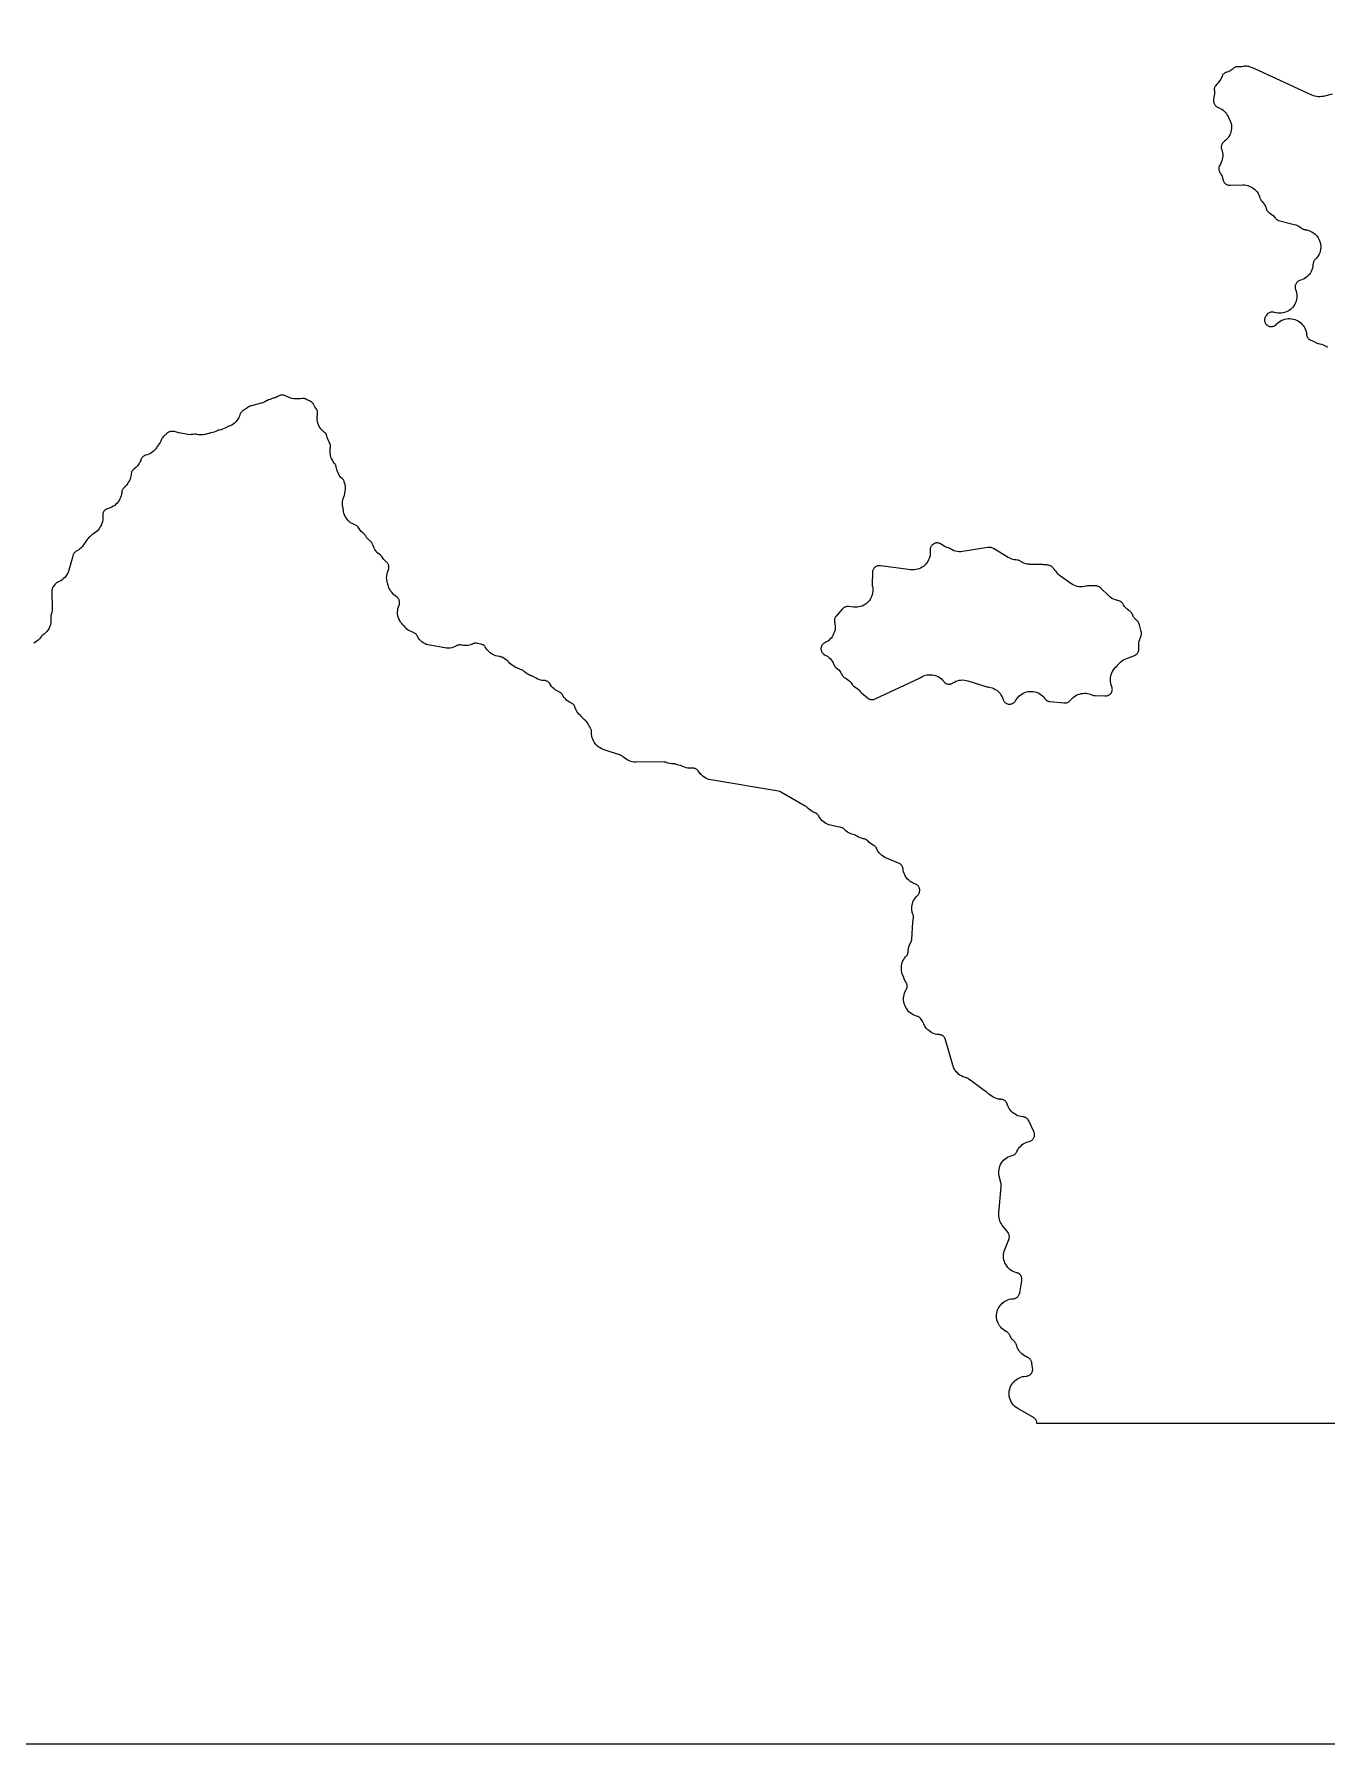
# Model space of a CAD drawing. Header units: metres. Extents: x 0 to 400, y 0 to 202.
# Drawn here: x 144.6 to 193.1, y 0 to 64.1 of the extents above; entities that cross this region are included whole.
import ezdxf

# ---------------------------------------------------------------- set-up
doc = ezdxf.new("R2010")
doc.units = ezdxf.units.M

msp = doc.modelspace()

# ---------------------------------------------------------------- linework, layer by layer
for points in [[(400, 202.2006), (0, 202.2006), (0, -0.0004), (400, -0.0004), (400, 202.2006)], [(174.411, 40.7146), (174.458, 40.6696), (174.501, 40.6206), (174.538, 40.5686), (174.57, 40.5116), (174.596, 40.4526), (174.608, 40.4216), (174.618, 40.4006), (174.631, 40.3816), (174.646, 40.3626), (174.663, 40.3446), (174.685, 40.3256), (174.686, 40.3256), (174.736, 40.2856), (174.783, 40.2406), (174.825, 40.1916), (174.861, 40.1386), (174.893, 40.0826), (174.909, 40.0496), (174.92, 40.0306), (174.936, 40.0106), (174.953, 39.9916), (174.971, 39.9756), (174.989, 39.9616), (175.011, 39.9496), (175.011, 39.9486), (175.063, 39.9206), (175.112, 39.8886), (175.158, 39.8526), (175.2, 39.8116), (175.238, 39.7676), (175.273, 39.7206), (175.297, 39.6826), (175.309, 39.6686), (175.326, 39.6516), (175.346, 39.6346), (175.362, 39.6236), (175.37, 39.6196), (175.423, 39.5886), (175.473, 39.5526), (175.519, 39.5116), (175.561, 39.4666), (175.59, 39.4296), (175.607, 39.4106), (175.636, 39.3836), (175.856, 39.1976), (175.887, 39.1736), (175.907, 39.1616), (175.929, 39.1506), (175.951, 39.1416), (175.972, 39.1366), (175.996, 39.1316), (176.021, 39.1296), (176.045, 39.1306), (176.069, 39.1326), (176.093, 39.1376), (176.117, 39.1446), (176.153, 39.1596), (177.812, 39.9386), (177.851, 39.9596), (177.856, 39.9626), (177.911, 39.9946), (177.97, 40.0206), (178.03, 40.0406), (178.093, 40.0546), (178.156, 40.0626), (178.22, 40.0646), (178.284, 40.0596), (178.347, 40.0486), (178.409, 40.0316), (178.469, 40.0086), (178.526, 39.9796), (178.58, 39.9446), (178.63, 39.9056), (178.677, 39.8616), (178.718, 39.8126), (178.726, 39.8026), (178.744, 39.7836), (178.765, 39.7646), (178.784, 39.7506), (178.804, 39.7396), (178.831, 39.7276), (178.852, 39.7206), (178.875, 39.7156), (178.9, 39.7136), (178.929, 39.7126), (178.955, 39.7146), (178.975, 39.7186), (179, 39.7266), (179.027, 39.7376), (179.049, 39.7486), (179.063, 39.7576), (179.118, 39.7906), (179.176, 39.8186), (179.237, 39.8396), (179.3, 39.8546), (179.364, 39.8636), (179.428, 39.8666), (179.493, 39.8626), (179.556, 39.8526), (179.619, 39.8356), (180.296, 39.6206), (180.336, 39.6096), (180.366, 39.6046), (180.409, 39.6016), (180.473, 39.5886), (180.535, 39.5706), (180.595, 39.5456), (180.652, 39.5146), (180.706, 39.4786), (180.756, 39.4376), (180.801, 39.3916), (180.842, 39.3416), (180.877, 39.2866), (180.907, 39.2296), (180.931, 39.1696), (180.948, 39.1206), (180.958, 39.0976), (180.968, 39.0796), (180.982, 39.0606), (180.996, 39.0436), (181.014, 39.0266), (181.035, 39.0106), (181.054, 38.9986), (181.078, 38.9866), (181.112, 38.9726), (181.136, 38.9656), (181.154, 38.9616), (181.18, 38.9596), (181.207, 38.9596), (181.226, 38.9616), (181.251, 38.9666), (181.277, 38.9746), (181.299, 38.9836), (181.319, 38.9946), (181.34, 39.0086), (181.358, 39.0226), (181.376, 39.0406), (181.393, 39.0606), (181.406, 39.0806), (181.421, 39.1076), (181.455, 39.1616), (181.495, 39.2136), (181.539, 39.2596), (181.588, 39.3026), (181.641, 39.3396), (181.697, 39.3716), (181.756, 39.3976), (181.818, 39.4176), (181.881, 39.4306), (181.945, 39.4386), (182.01, 39.4396), (182.074, 39.4336), (182.138, 39.4216), (182.2, 39.4036), (182.26, 39.3796), (182.317, 39.3496), (182.371, 39.3136), (182.421, 39.2726), (182.467, 39.2276), (182.508, 39.1776), (182.527, 39.1516), (182.544, 39.1336), (182.565, 39.1146), (182.583, 39.1006), (182.604, 39.0886), (182.626, 39.0776), (182.646, 39.0706), (182.673, 39.0646), (182.714, 39.0576), (183.225, 39.0096), (183.263, 39.0076), (183.289, 39.0086), (183.317, 39.0136), (183.34, 39.0186), (183.36, 39.0256), (183.384, 39.0376), (183.406, 39.0506), (183.424, 39.0646), (183.455, 39.0916), (183.543, 39.1796), (183.589, 39.2216), (183.639, 39.2586), (183.692, 39.2916), (183.748, 39.3186), (183.806, 39.3396), (183.867, 39.3556), (183.928, 39.3656), (183.99, 39.3696), (184.052, 39.3676), (184.114, 39.3596), (184.175, 39.3456), (184.234, 39.3266), (184.267, 39.3116), (184.305, 39.2976), (184.329, 39.2896), (184.351, 39.2856), (184.391, 39.2826), (184.764, 39.2716), (184.806, 39.2726), (184.83, 39.2756), (184.854, 39.2806), (184.877, 39.2886), (184.901, 39.2986), (184.923, 39.3106), (184.94, 39.3226), (184.959, 39.3386), (184.978, 39.3586), (184.994, 39.3776), (185.005, 39.3956), (185.018, 39.4196), (185.026, 39.4406), (185.033, 39.4656), (185.038, 39.4896), (185.04, 39.5096), (185.039, 39.5386), (185.037, 39.5626), (185.032, 39.5856), (185.025, 39.6096), (185.018, 39.6256), (184.995, 39.6866), (184.979, 39.7486), (184.969, 39.8126), (184.966, 39.8766), (184.969, 39.9416), (184.978, 40.0046), (184.994, 40.0676), (185.016, 40.1286), (185.043, 40.1866), (185.077, 40.2416), (185.115, 40.2936), (185.159, 40.3406), (185.202, 40.3796), (185.207, 40.3836), (185.221, 40.3986), (185.232, 40.4106), (185.239, 40.4196), (185.272, 40.4646), (185.317, 40.5146), (185.367, 40.5596), (185.421, 40.5996), (185.48, 40.6336), (185.541, 40.6606), (185.864, 40.7856), (185.902, 40.8026), (185.92, 40.8126), (185.942, 40.8286), (185.962, 40.8456), (185.977, 40.8626), (185.992, 40.8826), (186.008, 40.9086), (186.018, 40.9286), (186.026, 40.9516), (186.033, 40.9786), (186.036, 40.9996), (186.037, 41.0256), (186.036, 41.0486), (186.028, 41.1186), (186.028, 41.1886), (186.035, 41.2576), (186.05, 41.3266), (186.07, 41.3856), (186.072, 41.3926), (186.08, 41.4236), (186.103, 41.4946), (186.115, 41.5246), (186.123, 41.5516), (186.128, 41.5756), (186.13, 41.5956), (186.13, 41.6216), (186.128, 41.6466), (186.12, 41.6846), (186.06, 41.9326), (186.048, 41.9726), (186.038, 41.9976), (186.026, 42.0206), (186.015, 42.0376), (185.998, 42.0576), (185.979, 42.0756), (185.972, 42.0816), (185.927, 42.1206), (185.886, 42.1646), (185.849, 42.2116), (185.817, 42.2616), (185.789, 42.3146), (185.766, 42.3656), (185.755, 42.3826), (185.738, 42.4056), (185.722, 42.4226), (185.703, 42.4396), (185.676, 42.4596), (185.649, 42.4766), (185.594, 42.5196), (185.544, 42.5676), (185.5, 42.6206), (185.462, 42.6786), (185.432, 42.7296), (185.416, 42.7506), (185.4, 42.7686), (185.382, 42.7856), (185.361, 42.8006), (185.338, 42.8146), (185.314, 42.8256), (185.277, 42.8386), (185.211, 42.8546), (185.187, 42.8596), (185.125, 42.8786), (185.064, 42.9046), (185.007, 42.9366), (184.953, 42.9746), (184.904, 43.0166), (184.592, 43.3136), (184.559, 43.3416), (184.54, 43.3546), (184.524, 43.3646), (184.5, 43.3746), (184.473, 43.3836), (184.45, 43.3896), (184.428, 43.3916), (184.386, 43.3936), (184.109, 43.3886), (184.068, 43.3866), (184.046, 43.3826), (183.983, 43.3676), (183.918, 43.3596), (183.853, 43.3576), (183.788, 43.3626), (183.724, 43.3736), (183.662, 43.3916), (183.601, 43.4146), (183.544, 43.4446), (183.489, 43.4796), (183.098, 43.7616), (183.052, 43.7976), (183.01, 43.8376), (182.972, 43.8816), (182.938, 43.9286), (182.928, 43.9426), (182.913, 43.9616), (182.901, 43.9736), (182.856, 44.0226), (182.827, 44.0586), (182.807, 44.0796), (182.801, 44.0866), (182.788, 44.0986), (182.768, 44.1156), (182.747, 44.1296), (182.727, 44.1416), (182.707, 44.1496), (182.684, 44.1566), (182.644, 44.1656), (182.616, 44.1696), (182.616, 44.1706), (182.581, 44.1756), (182.571, 44.1776), (182.535, 44.1816), (182.47, 44.1876), (182.464, 44.1876), (182.438, 44.1886), (182.381, 44.1946), (182.341, 44.1966), (182.338, 44.1966), (182.283, 44.1956), (182.209, 44.1986), (182.138, 44.1966), (182.13, 44.1956), (182.092, 44.1946), (182.069, 44.1946), (182.023, 44.1966), (182.016, 44.1966), (181.963, 44.1996), (181.94, 44.2006), (181.902, 44.2026), (181.842, 44.2106), (181.783, 44.2246), (181.726, 44.2446), (181.67, 44.2696), (181.618, 44.2996), (181.61, 44.3056), (181.597, 44.3136), (181.566, 44.3336), (181.545, 44.3426), (181.523, 44.3516), (181.497, 44.3586), (181.472, 44.3626), (181.425, 44.3666), (181.365, 44.3736), (181.306, 44.3866), (181.249, 44.4046), (181.193, 44.4276), (181.14, 44.4566), (180.581, 44.7916), (180.544, 44.8106), (180.518, 44.8216), (180.493, 44.8286), (180.471, 44.8326), (180.446, 44.8356), (180.417, 44.8346), (180.376, 44.8306), (179.428, 44.6786), (179.361, 44.6716), (179.295, 44.6716), (179.229, 44.6776), (179.163, 44.6906), (179.1, 44.7106), (179.039, 44.7376), (178.981, 44.7696), (178.947, 44.7906), (178.922, 44.8036), (178.897, 44.8136), (178.88, 44.8176), (178.816, 44.8406), (178.754, 44.8696), (178.696, 44.9046), (178.663, 44.9296), (178.641, 44.9456), (178.639, 44.9476), (178.617, 44.9636), (178.598, 44.9746), (178.578, 44.9836), (178.549, 44.9936), (178.526, 44.9986), (178.502, 45.0016), (178.476, 45.0026), (178.451, 45.0006), (178.424, 44.9966), (178.403, 44.9906), (178.374, 44.9796), (178.371, 44.9776), (178.365, 44.9756), (178.336, 44.9596), (178.317, 44.9486), (178.3, 44.9346), (178.279, 44.9146), (178.264, 44.8976), (178.251, 44.8796), (178.238, 44.8566), (178.228, 44.8336), (178.22, 44.8126), (178.215, 44.7876), (178.211, 44.7646), (178.211, 44.7416), (178.214, 44.6846), (178.215, 44.6696), (178.215, 44.6066), (178.209, 44.5446), (178.197, 44.4826), (178.178, 44.4226), (178.154, 44.3646), (178.125, 44.3096), (178.09, 44.2566), (178.051, 44.2086), (178.007, 44.1636), (177.958, 44.1236), (177.907, 44.0886), (177.852, 44.0576), (177.794, 44.0336), (177.734, 44.0146), (177.673, 44.0016), (177.61, 43.9936), (177.548, 43.9926), (177.485, 43.9976), (176.348, 44.1446), (176.309, 44.1476), (176.286, 44.1476), (176.26, 44.1446), (176.232, 44.1386), (176.209, 44.1306), (176.188, 44.1216), (176.165, 44.1086), (176.147, 44.0956), (176.129, 44.0796), (176.11, 44.0606), (176.095, 44.0406), (176.082, 44.0206), (176.071, 43.9986), (176.062, 43.9756), (176.055, 43.9506), (176.051, 43.9256), (176.047, 43.8846), (176.037, 43.4656), (176.039, 43.4216), (176.042, 43.3946), (176.045, 43.3826), (176.056, 43.3186), (176.061, 43.2536), (176.059, 43.1886), (176.051, 43.1246), (176.036, 43.0606), (176.016, 42.9996), (175.989, 42.9396), (175.956, 42.8836), (175.918, 42.8316), (175.875, 42.7826), (175.827, 42.7386), (175.775, 42.6996), (175.719, 42.6666), (175.66, 42.6386), (175.599, 42.6166), (175.536, 42.6016), (175.472, 42.5926), (175.407, 42.5896), (175.342, 42.5936), (175.151, 42.6146), (175.11, 42.6166), (175.084, 42.6166), (175.063, 42.6136), (175.037, 42.6066), (175.013, 42.5986), (174.992, 42.5886), (174.969, 42.5756), (174.95, 42.5616), (174.933, 42.5476), (174.906, 42.5176), (174.688, 42.2606), (174.664, 42.2286), (174.65, 42.2066), (174.64, 42.1856), (174.632, 42.1656), (174.626, 42.1426), (174.622, 42.1126), (174.62, 42.0866), (174.621, 42.0636), (174.623, 42.0436), (174.631, 42.0136), (174.643, 41.9536), (174.649, 41.8916), (174.649, 41.8306), (174.644, 41.7686), (174.633, 41.7076), (174.616, 41.6486), (174.593, 41.5916), (174.565, 41.5366), (174.532, 41.4846), (174.494, 41.4356), (174.452, 41.3906), (174.406, 41.3496), (174.356, 41.3136), (174.302, 41.2826), (174.264, 41.2646), (174.237, 41.2496), (174.215, 41.2356), (174.201, 41.2236), (174.184, 41.2056), (174.165, 41.1826), (174.152, 41.1636), (174.141, 41.1426), (174.131, 41.1186), (174.125, 41.0966), (174.12, 41.0736), (174.118, 41.0496), (174.118, 41.0246), (174.12, 41.0006), (174.126, 40.9746), (174.133, 40.9516), (174.142, 40.9296), (174.152, 40.9086), (174.166, 40.8886), (174.183, 40.8676), (174.198, 40.8526), (174.217, 40.8366), (174.238, 40.8226), (174.277, 40.8006), (174.287, 40.7956), (174.304, 40.7876), (174.359, 40.7536), (174.411, 40.7146)]]:
    msp.add_lwpolyline(points, close=True)
for points in [[(193.275, 61.8166), (192.936, 61.7376), (192.875, 61.7266), (192.814, 61.7206), (192.753, 61.7216), (192.692, 61.7276), (192.632, 61.7396), (192.574, 61.7576), (192.517, 61.7806), (190.354, 62.7816), (190.324, 62.7936), (190.292, 62.8036), (190.206, 62.8356), (190.191, 62.8426), (190.155, 62.8546), (190.129, 62.8616), (190.092, 62.8696), (190.068, 62.8726), (190.043, 62.8736), (190.017, 62.8716), (189.984, 62.8666), (189.947, 62.8576), (189.889, 62.8496), (189.832, 62.8466), (189.794, 62.8476), (189.774, 62.8486), (189.74, 62.8496), (189.714, 62.8476), (189.689, 62.8446), (189.669, 62.8386), (189.646, 62.8306), (189.625, 62.8206), (189.602, 62.8066), (189.583, 62.7926), (189.573, 62.7836), (189.528, 62.7456), (189.48, 62.7126), (189.428, 62.6836), (189.375, 62.6596), (189.319, 62.6396), (189.308, 62.6366), (189.283, 62.6276), (189.264, 62.6176), (189.238, 62.6006), (189.221, 62.5876), (189.205, 62.5726), (189.187, 62.5516), (189.173, 62.5326), (189.16, 62.5106), (189.15, 62.4876), (189.134, 62.4436), (189.105, 62.3866), (189.071, 62.3316), (189.032, 62.2806), (188.988, 62.2336), (188.963, 62.2096), (188.952, 62.1976), (188.951, 62.1966), (188.907, 62.1366), (188.903, 62.1326), (188.896, 62.1216), (188.885, 62.1006), (188.875, 62.0756), (188.867, 62.0486), (188.862, 62.0266), (188.86, 62.0026), (188.86, 61.9766), (188.863, 61.9426), (188.867, 61.8756), (188.867, 61.8746), (188.865, 61.8226), (188.859, 61.7706), (188.847, 61.7016), (188.837, 61.6076), (188.835, 61.5656), (188.836, 61.5396), (188.84, 61.5136), (188.845, 61.4906), (188.854, 61.4666), (188.866, 61.4406), (188.879, 61.4206), (188.893, 61.4016), (188.911, 61.3826), (188.93, 61.3656), (188.952, 61.3496), (188.971, 61.3386), (189.016, 61.3196), (189.031, 61.3136), (189.087, 61.2876), (189.14, 61.2566), (189.19, 61.2206), (189.236, 61.1796), (189.278, 61.1346), (189.316, 61.0866), (189.349, 61.0346), (189.377, 60.9796), (189.397, 60.9356), (189.421, 60.8926), (189.449, 60.8366), (189.472, 60.7786), (189.489, 60.7186), (189.5, 60.6576), (189.505, 60.5946), (189.504, 60.5326), (189.497, 60.4706), (189.484, 60.4096), (189.465, 60.3496), (189.441, 60.2926), (189.411, 60.2376), (189.376, 60.1856), (189.337, 60.1376), (189.293, 60.0936), (189.244, 60.0546), (189.213, 60.0306), (189.194, 60.0126), (189.175, 59.9916), (189.161, 59.9736), (189.15, 59.9546), (189.138, 59.9306), (189.13, 59.9076), (189.125, 59.8846), (189.121, 59.8596), (189.12, 59.8346), (189.121, 59.8096), (189.124, 59.7886), (189.13, 59.7656), (189.138, 59.7436), (189.156, 59.6846), (189.169, 59.6236), (189.176, 59.5616), (189.177, 59.4996), (189.172, 59.4376), (189.16, 59.3766), (189.144, 59.3166), (189.121, 59.2586), (189.093, 59.2026), (189.083, 59.1876), (189.076, 59.1756), (189.054, 59.1366), (189.044, 59.1156), (189.037, 59.0936), (189.031, 59.0676), (189.028, 59.0396), (189.027, 59.0156), (189.028, 58.9946), (189.033, 58.9686), (189.04, 58.9436), (189.051, 58.9176), (189.061, 58.8966), (189.088, 58.8556), (189.09, 58.8516), (189.123, 58.7976), (189.15, 58.7406), (189.171, 58.6806), (189.186, 58.6196), (189.189, 58.6086), (189.197, 58.5806), (189.207, 58.5556), (189.218, 58.5336), (189.23, 58.5146), (189.247, 58.4936), (189.262, 58.4786), (189.278, 58.4646), (189.302, 58.4476), (189.323, 58.4356), (189.347, 58.4256), (189.37, 58.4176), (189.393, 58.4126), (189.417, 58.4096), (189.456, 58.4086), (189.927, 58.4196), (189.99, 58.4176), (190.052, 58.4106), (190.113, 58.3966), (190.172, 58.3776), (190.229, 58.3526), (190.284, 58.3226), (190.335, 58.2866), (190.383, 58.2466), (190.426, 58.2016), (190.466, 58.1536), (190.5, 58.1016), (190.529, 58.0466), (190.553, 57.9886), (190.571, 57.9286), (190.572, 57.9266), (190.579, 57.9066), (190.589, 57.8846), (190.602, 57.8626), (190.619, 57.8406), (190.651, 57.8046), (190.659, 57.7966), (190.659, 57.7956), (190.699, 57.7506), (190.734, 57.6996), (190.764, 57.6466), (190.789, 57.5896), (190.809, 57.5316), (190.813, 57.5146), (190.823, 57.4886), (190.835, 57.4656), (190.848, 57.4446), (190.863, 57.4256), (190.881, 57.4066), (190.898, 57.3926), (190.92, 57.3776), (190.935, 57.3686), (190.985, 57.3376), (191.032, 57.3016), (191.076, 57.2616), (191.077, 57.2606), (191.131, 57.2006), (191.165, 57.1566), (191.183, 57.1376), (191.202, 57.1216), (191.221, 57.1086), (191.245, 57.0956), (191.27, 57.0856), (191.312, 57.0726), (191.859, 56.9376), (191.915, 56.9216), (191.969, 56.8996), (192.021, 56.8736), (192.071, 56.8426), (192.118, 56.8076), (192.136, 56.7926), (192.157, 56.7776), (192.178, 56.7666), (192.201, 56.7566), (192.224, 56.7496), (192.249, 56.7446), (192.272, 56.7416), (192.336, 56.7316), (192.399, 56.7146), (192.46, 56.6916), (192.518, 56.6636), (192.573, 56.6286), (192.625, 56.5886), (192.672, 56.5446), (192.714, 56.4946), (192.751, 56.4416), (192.783, 56.3846), (192.809, 56.3256), (192.828, 56.2636), (192.842, 56.1996), (192.849, 56.1356), (192.849, 56.0706), (192.843, 56.0056), (192.831, 55.9416), (192.812, 55.8796), (192.787, 55.8196), (192.757, 55.7626), (192.72, 55.7086), (192.679, 55.6586), (192.639, 55.6196), (192.633, 55.6136), (192.621, 55.5996), (192.605, 55.5796), (192.594, 55.5606), (192.584, 55.5396), (192.574, 55.5136), (192.567, 55.4886), (192.563, 55.4676), (192.561, 55.4256), (192.553, 55.3606), (192.54, 55.2976), (192.52, 55.2356), (192.494, 55.1766), (192.462, 55.1206), (192.424, 55.0676), (192.382, 55.0186), (192.335, 54.9736), (192.284, 54.9346), (192.229, 54.9006), (192.171, 54.8716), (192.11, 54.8486), (192.057, 54.8326), (192.032, 54.8216), (192.011, 54.8106), (191.99, 54.7956), (191.971, 54.7806), (191.956, 54.7656), (191.938, 54.7436), (191.925, 54.7246), (191.914, 54.7036), (191.904, 54.6806), (191.898, 54.6596), (191.893, 54.6376), (191.891, 54.6106), (191.89, 54.5836), (191.892, 54.5606), (191.896, 54.5376), (191.903, 54.5136), (191.911, 54.4946), (191.931, 54.4356), (191.945, 54.3746), (191.954, 54.3116), (191.956, 54.2486), (191.952, 54.1856), (191.942, 54.1236), (191.926, 54.0626), (191.905, 54.0036), (191.877, 53.9476), (191.845, 53.8936), (191.807, 53.8426), (191.764, 53.7966), (191.718, 53.7546), (191.667, 53.7176), (191.613, 53.6846), (191.556, 53.6576), (191.497, 53.6366), (191.436, 53.6216), (191.373, 53.6116), (191.311, 53.6086), (191.248, 53.6116), (191.185, 53.6206), (191.124, 53.6356), (191.083, 53.6476), (191.062, 53.6516), (191.04, 53.6536), (191.01, 53.6526), (190.985, 53.6506), (190.964, 53.6456), (190.941, 53.6386), (190.919, 53.6286), (190.895, 53.6166), (190.874, 53.6016), (190.854, 53.5846), (190.839, 53.5696), (190.815, 53.5386), (190.8, 53.5186), (190.778, 53.4846), (190.767, 53.4636), (190.758, 53.4406), (190.751, 53.4156), (190.746, 53.3886), (190.745, 53.3676), (190.746, 53.3436), (190.749, 53.3156), (190.755, 53.2896), (190.763, 53.2656), (190.772, 53.2446), (190.784, 53.2236), (190.798, 53.2056), (190.815, 53.1856), (190.836, 53.1666), (190.856, 53.1516), (190.877, 53.1386), (190.9, 53.1276), (190.924, 53.1186), (190.947, 53.1126), (190.971, 53.1096), (190.995, 53.1086), (191.023, 53.1096), (191.047, 53.1136), (191.07, 53.1196), (191.095, 53.1286), (191.118, 53.1396), (191.15, 53.1596), (191.153, 53.1616), (191.176, 53.1796), (191.21, 53.2116), (191.219, 53.2206), (191.235, 53.2376), (191.284, 53.2776), (191.336, 53.3136), (191.391, 53.3446), (191.449, 53.3686), (191.51, 53.3886), (191.572, 53.4016), (191.635, 53.4086), (191.698, 53.4096), (191.761, 53.4036), (191.823, 53.3926), (191.884, 53.3746), (191.943, 53.3516), (191.999, 53.3226), (192.052, 53.2886), (192.102, 53.2486), (192.147, 53.2046), (192.189, 53.1566), (192.225, 53.1046), (192.255, 53.0496), (192.281, 52.9916), (192.3, 52.9316), (192.314, 52.8696), (192.321, 52.8066), (192.322, 52.7966), (192.326, 52.7756), (192.332, 52.7546), (192.342, 52.7286), (192.353, 52.7066), (192.365, 52.6876), (192.381, 52.6666), (192.397, 52.6506), (192.416, 52.6346), (192.437, 52.6196), (192.456, 52.6086), (192.48, 52.5976), (192.519, 52.5846), (192.587, 52.5566), (192.652, 52.5216), (192.694, 52.4956), (192.713, 52.4866), (192.737, 52.4776), (192.761, 52.4716), (192.811, 52.4636), (192.874, 52.4496), (192.936, 52.4296), (192.995, 52.4036), (193.052, 52.3726), (193.105, 52.3346)], [(216.43, 11.9996), (182.215, 11.9996), (182.215, 12.0166), (182.212, 12.0396), (182.206, 12.0656), (182.199, 12.0886), (182.188, 12.1126), (182.178, 12.1316), (182.164, 12.1516), (182.147, 12.1716), (182.13, 12.1876), (182.112, 12.2026), (182.08, 12.2236), (181.491, 12.5686), (181.437, 12.6036), (181.386, 12.6446), (181.34, 12.6896), (181.299, 12.7396), (181.263, 12.7926), (181.233, 12.8496), (181.208, 12.9096), (181.189, 12.9716), (181.177, 13.0346), (181.171, 13.0986), (181.171, 13.1636), (181.178, 13.2276), (181.191, 13.2906), (181.21, 13.3526), (181.236, 13.4116), (181.267, 13.4686), (181.303, 13.5216), (181.345, 13.5706), (181.392, 13.6156), (181.442, 13.6556), (181.497, 13.6906), (181.554, 13.7196), (181.614, 13.7426), (181.677, 13.7596), (181.74, 13.7706), (181.816, 13.7806), (181.858, 13.7866), (181.883, 13.7936), (181.905, 13.8026), (181.928, 13.8136), (181.948, 13.8276), (181.968, 13.8426), (181.989, 13.8626), (182.003, 13.8796), (182.018, 13.9006), (182.03, 13.9216), (182.039, 13.9446), (182.047, 13.9686), (182.052, 13.9946), (182.055, 14.0196), (182.055, 14.0446), (182.051, 14.0866), (182.025, 14.2626), (182.017, 14.3026), (182.009, 14.3296), (181.999, 14.3546), (181.988, 14.3756), (181.975, 14.3946), (181.959, 14.4146), (181.941, 14.4316), (181.922, 14.4476), (181.902, 14.4606), (181.864, 14.4806), (181.801, 14.5096), (181.747, 14.5376), (181.696, 14.5706), (181.649, 14.6086), (181.605, 14.6506), (181.565, 14.6966), (181.53, 14.7456), (181.5, 14.7986), (181.474, 14.8536), (181.454, 14.9106), (181.449, 14.9336), (181.436, 14.9756), (181.426, 14.9986), (181.415, 15.0196), (181.402, 15.0386), (181.386, 15.0586), (181.368, 15.0756), (181.363, 15.0796), (181.343, 15.0996), (181.316, 15.1256), (181.274, 15.1756), (181.237, 15.2306), (181.206, 15.2876), (181.182, 15.3386), (181.17, 15.3566), (181.153, 15.3796), (181.138, 15.3956), (181.12, 15.4106), (181.095, 15.4286), (181.061, 15.4496), (181.048, 15.4556), (180.994, 15.4876), (180.943, 15.5236), (180.896, 15.5646), (180.854, 15.6106), (180.815, 15.6596), (180.782, 15.7126), (180.754, 15.7686), (180.731, 15.8266), (180.714, 15.8866), (180.703, 15.9486), (180.698, 16.0106), (180.699, 16.0736), (180.706, 16.1356), (180.719, 16.1966), (180.738, 16.2566), (180.763, 16.3136), (180.793, 16.3686), (180.828, 16.4206), (180.867, 16.4686), (180.912, 16.5126), (180.96, 16.5526), (181.012, 16.5866), (181.067, 16.6166), (181.125, 16.6406), (181.185, 16.6596), (181.246, 16.6716), (181.308, 16.6786), (181.34, 16.6806), (181.367, 16.6846), (181.394, 16.6916), (181.412, 16.6986), (181.436, 16.7106), (181.46, 16.7246), (181.478, 16.7386), (181.494, 16.7546), (181.511, 16.7746), (181.526, 16.7946), (181.539, 16.8166), (181.549, 16.8386), (181.556, 16.8616), (181.566, 16.9026), (181.645, 17.3476), (181.65, 17.3886), (181.651, 17.4136), (181.65, 17.4376), (181.646, 17.4616), (181.64, 17.4816), (181.631, 17.5056), (181.62, 17.5286), (181.606, 17.5506), (181.592, 17.5696), (181.575, 17.5876), (181.555, 17.6056), (181.537, 17.6186), (181.516, 17.6306), (181.495, 17.6406), (181.472, 17.6486), (181.449, 17.6536), (181.386, 17.6726), (181.326, 17.6986), (181.269, 17.7296), (181.215, 17.7656), (181.165, 17.8076), (181.119, 17.8546), (181.079, 17.9056), (181.044, 17.9606), (181.014, 18.0186), (180.991, 18.0796), (180.973, 18.1426), (180.962, 18.2066), (180.958, 18.2716), (180.96, 18.3366), (180.969, 18.4016), (180.984, 18.4656), (181.006, 18.5266), (181.157, 18.8976), (181.169, 18.9326), (181.175, 18.9576), (181.179, 18.9836), (181.18, 19.0076), (181.18, 19.0276), (181.176, 19.0506), (181.17, 19.0766), (181.163, 19.0986), (181.153, 19.1216), (181.143, 19.1396), (181.121, 19.1706), (180.915, 19.4406), (180.881, 19.4896), (180.851, 19.5416), (180.827, 19.5966), (180.807, 19.6536), (180.793, 19.7126), (180.785, 19.7726), (180.782, 19.8326), (180.785, 19.8926), (180.874, 20.8726), (180.876, 20.9166), (180.874, 20.9436), (180.866, 20.9886), (180.8, 21.2686), (180.788, 21.3326), (180.782, 21.3966), (180.783, 21.4616), (180.791, 21.5256), (180.805, 21.5886), (180.825, 21.6496), (180.851, 21.7086), (180.882, 21.7656), (180.92, 21.8176), (180.962, 21.8666), (181.009, 21.9116), (181.06, 21.9506), (181.115, 21.9846), (181.173, 22.0136), (181.233, 22.0356), (181.296, 22.0526), (181.298, 22.0526), (181.321, 22.0606), (181.342, 22.0696), (181.366, 22.0826), (181.386, 22.0966), (181.407, 22.1146), (181.424, 22.1316), (181.438, 22.1496), (181.452, 22.1726), (181.465, 22.1996), (181.466, 22.2016), (181.472, 22.2126), (181.477, 22.2236), (181.494, 22.2566), (181.526, 22.3076), (181.563, 22.3566), (181.605, 22.4016), (181.65, 22.4426), (181.699, 22.4786), (181.752, 22.5096), (181.807, 22.5366), (181.864, 22.5576), (181.923, 22.5736), (181.934, 22.5756), (181.96, 22.5836), (181.985, 22.5946), (182.004, 22.6046), (182.024, 22.6186), (182.043, 22.6346), (182.061, 22.6526), (182.076, 22.6716), (182.089, 22.6916), (182.1, 22.7116), (182.11, 22.7356), (182.117, 22.7616), (182.122, 22.7846), (182.124, 22.8086), (182.124, 22.8336), (182.121, 22.8586), (182.117, 22.8816), (182.11, 22.9026), (182.094, 22.9416), (181.904, 23.3426), (181.885, 23.3776), (181.871, 23.3986), (181.856, 23.4166), (181.837, 23.4346), (181.815, 23.4526), (181.797, 23.4646), (181.776, 23.4756), (181.751, 23.4856), (181.725, 23.4926), (181.703, 23.4966), (181.681, 23.4986), (181.62, 23.5056), (181.56, 23.5186), (181.502, 23.5366), (181.445, 23.5606), (181.391, 23.5896), (181.341, 23.6236), (181.293, 23.6626), (181.25, 23.7056), (181.21, 23.7526), (181.175, 23.8026), (181.146, 23.8566), (181.121, 23.9126), (181.102, 23.9706), (181.098, 23.9826), (181.092, 24.0006), (181.079, 24.0236), (181.065, 24.0476), (181.053, 24.0626), (181.039, 24.0776), (181.017, 24.0956), (180.995, 24.1116), (180.977, 24.1226), (180.954, 24.1326), (180.932, 24.1406), (180.912, 24.1456), (180.883, 24.1486), (180.852, 24.1506), (180.852, 24.1516), (180.821, 24.1526), (180.756, 24.1626), (180.693, 24.1786), (180.632, 24.2016), (180.574, 24.2296), (180.518, 24.2646), (180.46, 24.3046), (180.413, 24.3396), (180.37, 24.3796), (180.35, 24.3996), (180.319, 24.4246), (179.662, 24.9116), (179.633, 24.9316), (179.611, 24.9436), (179.587, 24.9536), (179.568, 24.9596), (179.554, 24.9626), (179.494, 24.9776), (179.435, 24.9996), (179.379, 25.0266), (179.325, 25.0586), (179.275, 25.0966), (179.229, 25.1386), (179.187, 25.1846), (179.15, 25.2346), (179.117, 25.2876), (179.09, 25.3446), (179.069, 25.4026), (179.053, 25.4636), (179.051, 25.4756), (179.039, 25.5236), (178.791, 26.3766), (178.777, 26.4176), (178.766, 26.4416), (178.756, 26.4586), (178.741, 26.4786), (178.725, 26.4976), (178.707, 26.5136), (178.687, 26.5296), (178.665, 26.5426), (178.642, 26.5546), (178.62, 26.5626), (178.599, 26.5686), (178.574, 26.5726), (178.531, 26.5756), (178.466, 26.5826), (178.401, 26.5976), (178.339, 26.6176), (178.279, 26.6446), (178.222, 26.6776), (178.169, 26.7166), (178.12, 26.7596), (178.076, 26.8086), (178.037, 26.8606), (178.003, 26.9176), (177.975, 26.9766), (177.963, 27.0116), (177.952, 27.0366), (177.939, 27.0596), (177.916, 27.0946), (177.864, 27.1626), (177.837, 27.1936), (177.818, 27.2116), (177.797, 27.2286), (177.777, 27.2416), (177.755, 27.2526), (177.731, 27.2616), (177.7, 27.2706), (177.637, 27.2916), (177.577, 27.3186), (177.519, 27.3516), (177.465, 27.3906), (177.415, 27.4346), (177.371, 27.4836), (177.331, 27.5376), (177.297, 27.5946), (177.269, 27.6546), (177.259, 27.6796), (177.238, 27.7426), (177.223, 27.8066), (177.215, 27.8716), (177.213, 27.9376), (177.218, 28.0026), (177.23, 28.0676), (177.248, 28.1306), (177.272, 28.1916), (177.303, 28.2496), (177.321, 28.2806), (177.331, 28.3016), (177.339, 28.3256), (177.344, 28.3486), (177.347, 28.3766), (177.348, 28.4006), (177.346, 28.4256), (177.342, 28.4526), (177.336, 28.4736), (177.327, 28.4966), (177.314, 28.5216), (177.297, 28.5486), (177.264, 28.6056), (177.238, 28.6656), (177.227, 28.7016), (177.222, 28.7166), (177.218, 28.7286), (177.209, 28.7536), (177.19, 28.7936), (177.167, 28.8516), (177.149, 28.9106), (177.137, 28.9716), (177.131, 29.0336), (177.131, 29.0966), (177.137, 29.1586), (177.148, 29.2196), (177.166, 29.2796), (177.189, 29.3376), (177.218, 29.3926), (177.252, 29.4446), (177.291, 29.4936), (177.311, 29.5146), (177.333, 29.5406), (177.346, 29.5596), (177.359, 29.5846), (177.369, 29.6086), (177.375, 29.6286), (177.38, 29.6546), (177.384, 29.6966), (177.386, 29.7356), (177.396, 29.8006), (177.413, 29.8646), (177.436, 29.9266), (177.465, 29.9856), (177.492, 30.0336), (177.503, 30.0586), (177.511, 30.0836), (177.516, 30.1046), (177.52, 30.1456), (177.564, 30.7936), (177.576, 30.8776), (177.588, 30.9356), (177.59, 30.9596), (177.59, 30.9826), (177.587, 31.0086), (177.582, 31.0336), (177.576, 31.0556), (177.573, 31.0626), (177.552, 31.1206), (177.536, 31.1806), (177.527, 31.2416), (177.523, 31.3036), (177.525, 31.3656), (177.533, 31.4266), (177.547, 31.4866), (177.567, 31.5456), (177.592, 31.6026), (177.622, 31.6556), (177.657, 31.7066), (177.698, 31.7536), (177.744, 31.8036), (177.768, 31.8316), (177.782, 31.8526), (177.796, 31.8766), (177.805, 31.8976), (177.811, 31.9176), (177.816, 31.9426), (177.82, 31.9696), (177.82, 31.9896), (177.818, 32.0136), (177.814, 32.0396), (177.807, 32.0636), (177.798, 32.0886), (177.788, 32.1076), (177.776, 32.1266), (177.759, 32.1496), (177.745, 32.1656), (177.727, 32.1806), (177.706, 32.1956), (177.684, 32.2086), (177.662, 32.2186), (177.628, 32.2306), (177.568, 32.2546), (177.512, 32.2836), (177.458, 32.3186), (177.409, 32.3586), (177.363, 32.4026), (177.322, 32.4516), (177.286, 32.5046), (177.255, 32.5606), (177.23, 32.6186), (177.211, 32.6796), (177.198, 32.7426), (177.194, 32.7766), (177.188, 32.8166), (177.181, 32.8416), (177.173, 32.8636), (177.162, 32.8866), (177.149, 32.9086), (177.135, 32.9266), (177.12, 32.9436), (177.1, 32.9606), (177.079, 32.9756), (177.058, 32.9886), (177.021, 33.0056), (176.568, 33.1876), (176.511, 33.2136), (176.456, 33.2456), (176.405, 33.2826), (176.357, 33.3256), (176.314, 33.3716), (176.276, 33.4226), (176.242, 33.4766), (176.214, 33.5336), (176.204, 33.5566), (176.193, 33.5766), (176.178, 33.5986), (176.162, 33.6176), (176.143, 33.6356), (176.124, 33.6506), (176.103, 33.6636), (176.076, 33.6766), (176.017, 33.7106), (175.962, 33.7496), (175.912, 33.7946), (175.881, 33.8276), (175.854, 33.8546), (175.836, 33.8696), (175.815, 33.8836), (175.793, 33.8946), (175.771, 33.9036), (175.746, 33.9106), (175.701, 33.9186), (175.64, 33.9336), (175.581, 33.9526), (175.524, 33.9786), (175.47, 34.0096), (175.453, 34.0216), (175.421, 34.0406), (175.4, 34.0506), (175.378, 34.0586), (175.325, 34.0726), (175.324, 34.0726), (175.268, 34.0896), (175.214, 34.1116), (175.162, 34.1376), (175.112, 34.1686), (175.066, 34.2036), (175.029, 34.2376), (175.023, 34.2436), (175.018, 34.2486), (174.986, 34.2786), (174.963, 34.2966), (174.944, 34.3086), (174.921, 34.3206), (174.897, 34.3296), (174.86, 34.3396), (174.475, 34.4236), (174.414, 34.4396), (174.356, 34.4616), (174.3, 34.4896), (174.246, 34.5226), (174.196, 34.5606), (174.15, 34.6026), (174.109, 34.6496), (174.072, 34.7006), (174.04, 34.7546), (174.024, 34.7836), (174.01, 34.8056), (173.995, 34.8246), (173.978, 34.8416), (173.962, 34.8556), (173.939, 34.8706), (173.916, 34.8836), (173.893, 34.8926), (173.891, 34.8936), (173.869, 34.9026), (173.836, 34.9146), (173.783, 34.9406), (173.733, 34.9716), (173.686, 35.0066), (173.642, 35.0456), (173.604, 35.0866), (173.602, 35.0886), (173.585, 35.1046), (173.565, 35.1206), (173.531, 35.1426), (172.642, 35.6546), (172.609, 35.6716), (172.591, 35.6786), (172.57, 35.6846), (172.531, 35.6936), (169.983, 36.1276), (169.919, 36.1426), (169.856, 36.1626), (169.796, 36.1896), (169.739, 36.2226), (169.686, 36.2616), (169.637, 36.3056), (169.592, 36.3546), (169.553, 36.4076), (169.551, 36.4106), (169.519, 36.4576), (169.503, 36.4776), (169.485, 36.4946), (169.465, 36.5116), (169.445, 36.5246), (169.425, 36.5356), (169.399, 36.5456), (169.374, 36.5526), (169.351, 36.5576), (169.326, 36.5596), (169.307, 36.5596), (169.3, 36.5596), (169.245, 36.5556), (169.183, 36.5576), (169.121, 36.5656), (169.06, 36.5796), (169, 36.5986), (168.943, 36.6236), (168.906, 36.6426), (168.884, 36.6516), (168.859, 36.6576), (168.836, 36.6626), (168.766, 36.6796), (168.734, 36.6906), (168.675, 36.7106), (168.652, 36.7166), (168.629, 36.7186), (168.584, 36.7206), (168.569, 36.7206), (168.569, 36.7216), (168.517, 36.7236), (168.451, 36.7346), (168.387, 36.7516), (168.35, 36.7656), (168.324, 36.7746), (168.298, 36.7836), (168.277, 36.7886), (168.252, 36.7926), (168.209, 36.7946), (167.184, 36.7856), (167.119, 36.7886), (167.056, 36.7976), (166.993, 36.8126), (166.933, 36.8336), (166.874, 36.8616), (166.819, 36.8936), (166.767, 36.9326), (166.72, 36.9756), (166.705, 36.9896), (166.689, 37.0036), (166.67, 37.0156), (166.643, 37.0296), (166.604, 37.0456), (165.955, 37.2666), (165.897, 37.2896), (165.841, 37.3176), (165.789, 37.3516), (165.739, 37.3896), (165.694, 37.4336), (165.653, 37.4806), (165.617, 37.5316), (165.586, 37.5866), (165.561, 37.6436), (165.541, 37.7026), (165.526, 37.7636), (165.518, 37.8256), (165.516, 37.8886), (165.517, 37.9336), (165.515, 37.9556), (165.51, 37.9806), (165.503, 38.0056), (165.494, 38.0266), (165.484, 38.0466), (165.474, 38.0626), (165.447, 38.1056), (165.424, 38.1506), (165.403, 38.1976), (165.382, 38.2336), (165.364, 38.2606), (165.339, 38.2946), (165.323, 38.3136), (165.306, 38.3286), (165.298, 38.3346), (165.251, 38.3746), (165.207, 38.4176), (165.169, 38.4656), (165.164, 38.4716), (165.15, 38.4866), (165.132, 38.5036), (165.128, 38.5066), (165.085, 38.5426), (165.042, 38.5856), (165.003, 38.6326), (164.968, 38.6836), (164.939, 38.7366), (164.915, 38.7926), (164.896, 38.8506), (164.896, 38.8526), (164.885, 38.8786), (164.875, 38.8996), (164.864, 38.9166), (164.846, 38.9396), (164.829, 38.9576), (164.812, 38.9726), (164.792, 38.9866), (164.771, 38.9986), (164.745, 39.0096), (164.687, 39.0386), (164.633, 39.0726), (164.582, 39.1116), (164.535, 39.1566), (164.493, 39.2046), (164.456, 39.2576), (164.443, 39.2816), (164.433, 39.2976), (164.424, 39.3136), (164.414, 39.3286), (164.398, 39.3496), (164.382, 39.3676), (164.365, 39.3826), (164.342, 39.3986), (164.321, 39.4116), (164.292, 39.4256), (164.283, 39.4286), (164.223, 39.4566), (164.167, 39.4906), (164.114, 39.5306), (164.066, 39.5756), (164.022, 39.6256), (163.984, 39.6796), (163.978, 39.6906), (163.973, 39.6986), (163.948, 39.7386), (163.934, 39.7566), (163.916, 39.7756), (163.897, 39.7926), (163.877, 39.8066), (163.856, 39.8186), (163.835, 39.8276), (163.809, 39.8366), (163.786, 39.8416), (163.761, 39.8446), (163.733, 39.8456), (163.671, 39.8516), (163.61, 39.8626), (163.55, 39.8796), (163.492, 39.9016), (163.436, 39.9296), (163.384, 39.9636), (163.353, 39.9856), (163.332, 39.9966), (163.308, 40.0076), (163.277, 40.0186), (163.276, 40.0186), (163.271, 40.0206), (163.253, 40.0266), (163.217, 40.0396), (163.16, 40.0656), (163.106, 40.0976), (163.055, 40.1346), (163.009, 40.1756), (162.995, 40.1886), (162.979, 40.2016), (162.956, 40.2156), (162.92, 40.2336), (162.653, 40.3526), (162.6, 40.3786), (162.55, 40.4096), (162.503, 40.4456), (162.459, 40.4856), (162.419, 40.5286), (162.406, 40.5456), (162.388, 40.5656), (162.369, 40.5826), (162.334, 40.6096), (162.203, 40.6966), (162.169, 40.7166), (162.145, 40.7276), (162.121, 40.7366), (162.095, 40.7426), (162.064, 40.7476), (162.056, 40.7476), (161.994, 40.7566), (161.932, 40.7716), (161.873, 40.7936), (161.816, 40.8196), (161.762, 40.8516), (161.711, 40.8896), (161.664, 40.9316), (161.656, 40.9406), (161.655, 40.9416), (161.621, 40.9776), (161.616, 40.9836), (161.615, 40.9856), (161.579, 41.0326), (161.547, 41.0836), (161.542, 41.0936), (161.527, 41.1146), (161.513, 41.1316), (161.493, 41.1506), (161.474, 41.1666), (161.457, 41.1776), (161.432, 41.1896), (161.407, 41.1996), (161.369, 41.2106), (161.251, 41.2366), (161.21, 41.2436), (161.185, 41.2456), (161.163, 41.2456), (161.137, 41.2426), (161.11, 41.2366), (161.089, 41.2296), (161.056, 41.2146), (161, 41.1926), (160.942, 41.1766), (160.883, 41.1646), (160.822, 41.1596), (160.762, 41.1596), (160.702, 41.1646), (160.643, 41.1756), (160.636, 41.1776), (160.607, 41.1816), (160.582, 41.1826), (160.557, 41.1806), (160.53, 41.1766), (160.508, 41.1706), (160.486, 41.1626), (160.465, 41.1526), (160.443, 41.1406), (160.435, 41.1366), (160.406, 41.1206), (160.344, 41.0956), (160.28, 41.0756), (160.215, 41.0636), (160.148, 41.0576), (160.081, 41.0596), (160.015, 41.0676), (159.45, 41.1666), (159.386, 41.1806), (159.324, 41.2016), (159.264, 41.2296), (159.207, 41.2626), (159.154, 41.3006), (159.105, 41.3446), (159.061, 41.3936), (159.022, 41.4466), (158.989, 41.5026), (158.971, 41.5366), (158.957, 41.5586), (158.941, 41.5786), (158.926, 41.5936), (158.91, 41.6076), (158.886, 41.6246), (158.862, 41.6376), (158.84, 41.6476), (158.809, 41.6576), (158.752, 41.6796), (158.698, 41.7066), (158.647, 41.7376), (158.598, 41.7736), (158.553, 41.8146), (158.513, 41.8596), (158.49, 41.8896), (158.471, 41.9116), (158.446, 41.9356), (158.4, 41.9836), (158.36, 42.0366), (158.325, 42.0926), (158.297, 42.1526), (158.274, 42.2146), (158.258, 42.2786), (158.249, 42.3436), (158.246, 42.4096), (158.25, 42.4756), (158.261, 42.5416), (158.278, 42.6046), (158.302, 42.6666), (158.306, 42.6756), (158.314, 42.7006), (158.319, 42.7226), (158.322, 42.7466), (158.323, 42.7716), (158.322, 42.7956), (158.317, 42.8236), (158.311, 42.8456), (158.303, 42.8676), (158.292, 42.8906), (158.28, 42.9096), (158.266, 42.9286), (158.247, 42.9486), (158.229, 42.9646), (158.195, 42.9896), (158.151, 43.0236), (158.11, 43.0626), (158.073, 43.1036), (158.056, 43.1256), (158.027, 43.1596), (157.987, 43.2116), (157.952, 43.2666), (157.923, 43.3246), (157.9, 43.3866), (157.883, 43.4496), (157.879, 43.4666), (157.868, 43.5006), (157.851, 43.5656), (157.84, 43.6326), (157.836, 43.7006), (157.839, 43.7686), (157.85, 43.8356), (157.867, 43.9016), (157.892, 43.9646), (157.908, 44.0016), (157.915, 44.0256), (157.92, 44.0476), (157.922, 44.0716), (157.923, 44.0996), (157.92, 44.1246), (157.915, 44.1506), (157.908, 44.1746), (157.901, 44.1926), (157.887, 44.2176), (157.872, 44.2406), (157.86, 44.2566), (157.84, 44.2756), (157.815, 44.2956), (157.763, 44.3446), (157.716, 44.3986), (157.676, 44.4566), (157.654, 44.4916), (157.639, 44.5116), (157.624, 44.5286), (157.603, 44.5466), (157.559, 44.5796), (157.512, 44.6176), (157.469, 44.6606), (157.43, 44.7066), (157.395, 44.7566), (157.366, 44.8086), (157.341, 44.8646), (157.328, 44.9036), (157.322, 44.9216), (157.32, 44.9286), (157.309, 44.9596), (157.299, 44.9836), (157.285, 45.0076), (157.272, 45.0266), (157.257, 45.0436), (157.236, 45.0636), (157.208, 45.0846), (157.164, 45.1226), (157.123, 45.1646), (157.086, 45.2106), (157.053, 45.2586), (157.036, 45.2866), (157.021, 45.3076), (157.003, 45.3266), (156.982, 45.3446), (156.978, 45.3476), (156.928, 45.3886), (156.882, 45.4336), (156.841, 45.4836), (156.805, 45.5376), (156.793, 45.5576), (156.772, 45.5886), (156.754, 45.6106), (156.736, 45.6276), (156.717, 45.6436), (156.695, 45.6586), (156.674, 45.6686), (156.623, 45.6896), (156.596, 45.7006), (156.54, 45.7286), (156.487, 45.7616), (156.437, 45.8006), (156.392, 45.8436), (156.351, 45.8906), (156.314, 45.9416), (156.283, 45.9956), (156.257, 46.0526), (156.237, 46.1116), (156.222, 46.1726), (156.214, 46.2346), (156.211, 46.2686), (156.207, 46.2896), (156.205, 46.2966), (156.192, 46.3516), (156.183, 46.4156), (156.18, 46.4796), (156.184, 46.5436), (156.194, 46.6066), (156.21, 46.6686), (156.232, 46.7286), (156.245, 46.7576), (156.254, 46.7846), (156.259, 46.8086), (156.264, 46.8536), (156.265, 46.8646), (156.265, 46.8736), (156.276, 46.9426), (156.29, 46.9946), (156.295, 47.0186), (156.298, 47.0456), (156.298, 47.0676), (156.296, 47.0916), (156.289, 47.1336), (156.26, 47.2576), (156.249, 47.2956), (156.24, 47.3186), (156.228, 47.3426), (156.216, 47.3616), (156.202, 47.3796), (156.179, 47.4036), (156.17, 47.4116), (156.124, 47.4576), (156.082, 47.5076), (156.045, 47.5626), (156.015, 47.6206), (155.99, 47.6816), (155.984, 47.7046), (155.981, 47.7146), (155.973, 47.7366), (155.953, 47.8066), (155.946, 47.8526), (155.938, 47.8876), (155.93, 47.9116), (155.92, 47.9346), (155.909, 47.9536), (155.893, 47.9756), (155.875, 47.9966), (155.835, 48.0476), (155.801, 48.1026), (155.773, 48.1606), (155.75, 48.2206), (155.733, 48.2836), (155.729, 48.3086), (155.726, 48.3246), (155.724, 48.3396), (155.723, 48.3466), (155.722, 48.3556), (155.717, 48.3966), (155.715, 48.4686), (155.722, 48.5406), (155.731, 48.5996), (155.732, 48.6236), (155.731, 48.6486), (155.727, 48.6736), (155.722, 48.6966), (155.714, 48.7196), (155.702, 48.7446), (155.68, 48.7816), (155.652, 48.8366), (155.628, 48.8936), (155.61, 48.9526), (155.609, 48.9566), (155.607, 48.9666), (155.595, 49.0186), (155.588, 49.0396), (155.576, 49.0656), (155.562, 49.0886), (155.551, 49.1046), (155.534, 49.1236), (155.513, 49.1436), (155.479, 49.1696), (155.429, 49.2126), (155.384, 49.2596), (155.344, 49.3106), (155.31, 49.3666), (155.281, 49.4246), (155.258, 49.4866), (155.242, 49.5496), (155.232, 49.6136), (155.228, 49.6786), (155.231, 49.7446), (155.241, 49.8086), (155.242, 49.8136), (155.247, 49.8536), (155.248, 49.8786), (155.247, 49.9046), (155.243, 49.9286), (155.237, 49.9516), (155.229, 49.9746), (155.218, 49.9976), (155.205, 50.0186), (155.177, 50.0566), (155.145, 50.1026), (155.118, 50.1506), (155.09, 50.2056), (155.079, 50.2226), (155.062, 50.2436), (155.043, 50.2636), (155.028, 50.2766), (155.008, 50.2906), (154.972, 50.3106), (154.828, 50.3826), (154.789, 50.3996), (154.765, 50.4076), (154.747, 50.4116), (154.72, 50.4146), (154.692, 50.4156), (154.676, 50.4146), (154.658, 50.4116), (154.596, 50.4026), (154.533, 50.4006), (154.487, 50.4036), (154.423, 50.4036), (154.352, 50.4076), (154.283, 50.4186), (154.215, 50.4376), (154.149, 50.4646), (154.044, 50.5136), (154.007, 50.5286), (153.982, 50.5356), (153.956, 50.5406), (153.931, 50.5436), (153.909, 50.5436), (153.885, 50.5416), (153.859, 50.5356), (153.836, 50.5296), (153.814, 50.5196), (153.781, 50.5016), (153.751, 50.4836), (153.687, 50.4536), (153.62, 50.4306), (153.586, 50.4226), (153.547, 50.4126), (153.513, 50.3986), (153.477, 50.3826), (153.413, 50.3606), (153.397, 50.3566), (153.374, 50.3466), (153.352, 50.3356), (153.33, 50.3216), (153.267, 50.2856), (153.201, 50.2566), (153.133, 50.2346), (152.773, 50.1446), (152.734, 50.1336), (152.712, 50.1236), (152.687, 50.1106), (152.648, 50.0846), (152.637, 50.0766), (152.636, 50.0766), (152.595, 50.0496), (152.549, 50.0236), (152.526, 50.0066), (152.485, 49.9736), (152.442, 49.9466), (152.426, 49.9346), (152.405, 49.9156), (152.386, 49.8946), (152.373, 49.8786), (152.362, 49.8606), (152.35, 49.8356), (152.338, 49.8026), (152.323, 49.7586), (152.296, 49.6986), (152.264, 49.6416), (152.226, 49.5886), (152.183, 49.5396), (152.136, 49.4946), (152.084, 49.4556), (152.028, 49.4216), (151.969, 49.3936), (151.895, 49.3616), (151.855, 49.3436), (151.805, 49.3136), (151.748, 49.2846), (151.689, 49.2606), (151.628, 49.2426), (151.565, 49.2306), (151.548, 49.2286), (151.524, 49.2226), (151.5, 49.2146), (151.479, 49.2046), (151.435, 49.1816), (151.375, 49.1566), (151.312, 49.1376), (151.249, 49.1256), (151.238, 49.1246), (151.216, 49.1186), (151.181, 49.1066), (151.164, 49.1006), (151.126, 49.0876), (151.069, 49.0736), (151.049, 49.0706), (151.022, 49.0646), (150.963, 49.0546), (150.903, 49.0496), (150.843, 49.0496), (150.783, 49.0556), (150.725, 49.0666), (150.698, 49.0736), (150.676, 49.0756), (150.652, 49.0766), (150.628, 49.0756), (150.576, 49.0666), (150.513, 49.0596), (150.451, 49.0586), (150.388, 49.0646), (150.327, 49.0756), (150.259, 49.0906), (150.05, 49.1296), (150.01, 49.1376), (149.869, 49.1726), (149.829, 49.1806), (149.804, 49.1836), (149.782, 49.1836), (149.758, 49.1806), (149.73, 49.1756), (149.709, 49.1696), (149.687, 49.1596), (149.662, 49.1476), (149.644, 49.1346), (149.613, 49.1096), (149.463, 48.9746), (149.435, 48.9456), (149.418, 48.9256), (149.405, 48.9076), (149.395, 48.8876), (149.38, 48.8546), (149.366, 48.8176), (149.341, 48.7656), (149.311, 48.7166), (149.276, 48.6696), (149.244, 48.6296), (149.223, 48.5986), (149.205, 48.5676), (149.169, 48.5176), (149.127, 48.4706), (149.082, 48.4286), (149.033, 48.3906), (148.98, 48.3576), (148.925, 48.3296), (148.867, 48.3076), (148.807, 48.2906), (148.8, 48.2896), (148.777, 48.2816), (148.755, 48.2726), (148.733, 48.2596), (148.713, 48.2456), (148.696, 48.2306), (148.679, 48.2126), (148.661, 48.1906), (148.65, 48.1726), (148.638, 48.1496), (148.627, 48.1216), (148.618, 48.0966), (148.617, 48.0966), (148.598, 48.0496), (148.56, 47.9806), (148.548, 47.9616), (148.512, 47.9096), (148.47, 47.8616), (148.425, 47.8176), (148.375, 47.7786), (148.368, 47.7746), (148.348, 47.7586), (148.329, 47.7396), (148.312, 47.7206), (148.298, 47.7016), (148.286, 47.6796), (148.275, 47.6546), (148.268, 47.6336), (148.262, 47.6086), (148.257, 47.5686), (148.257, 47.5656), (148.255, 47.5526), (148.255, 47.5506), (148.249, 47.5066), (148.236, 47.4486), (148.217, 47.3926), (148.193, 47.3386), (148.165, 47.2866), (148.136, 47.2396), (148.135, 47.2376), (148.09, 47.1716), (148.037, 47.1126), (148.034, 47.1096), (148.015, 47.0916), (147.974, 47.0536), (147.96, 47.0376), (147.945, 47.0166), (147.932, 46.9956), (147.924, 46.9766), (147.915, 46.9506), (147.908, 46.9246), (147.904, 46.8966), (147.904, 46.8926), (147.897, 46.8296), (147.884, 46.7686), (147.865, 46.7086), (147.841, 46.6506), (147.811, 46.5956), (147.776, 46.5436), (147.736, 46.4946), (147.691, 46.4506), (147.643, 46.4106), (147.591, 46.3756), (147.535, 46.3466), (147.477, 46.3226), (147.37, 46.2836), (147.335, 46.2696), (147.316, 46.2586), (147.294, 46.2446), (147.275, 46.2286), (147.257, 46.2106), (147.241, 46.1916), (147.228, 46.1716), (147.218, 46.1516), (147.207, 46.1266), (147.2, 46.1036), (147.195, 46.0806), (147.193, 46.0566), (147.193, 46.0296), (147.196, 45.9996), (147.198, 45.9316), (147.193, 45.8636), (147.181, 45.7976), (147.163, 45.7326), (147.137, 45.6696), (147.13, 45.6546), (147.103, 45.6016), (147.07, 45.5516), (147.033, 45.5046), (146.993, 45.4616), (146.948, 45.4226), (146.893, 45.3786), (146.847, 45.3446), (146.798, 45.3156), (146.791, 45.3116), (146.772, 45.2986), (146.756, 45.2856), (146.719, 45.2466), (146.718, 45.2476), (146.698, 45.2256), (146.682, 45.2116), (146.678, 45.2076), (146.642, 45.1746), (146.629, 45.1596), (146.606, 45.1276), (146.478, 44.9286), (146.438, 44.8726), (146.391, 44.8216), (146.34, 44.7756), (146.284, 44.7356), (146.224, 44.7006), (146.2, 44.6886), (146.176, 44.6746), (146.159, 44.6616), (146.141, 44.6456), (146.126, 44.6276), (146.111, 44.6076), (146.097, 44.5846), (146.088, 44.5646), (146.08, 44.5436), (146.074, 44.5206), (146.074, 44.5186), (146.06, 44.4506), (146.05, 44.4186), (146.051, 44.4186), (145.944, 44.0636), (145.927, 43.9946), (145.908, 43.9316), (145.883, 43.8706), (145.852, 43.8136), (145.815, 43.7596), (145.773, 43.7096), (145.726, 43.6636), (145.675, 43.6226), (145.62, 43.5876), (145.562, 43.5576), (145.507, 43.5336), (145.484, 43.5206), (145.465, 43.5066), (145.446, 43.4906), (145.428, 43.4716), (145.412, 43.4526), (145.408, 43.4456), (145.372, 43.4016), (145.344, 43.3686), (145.329, 43.3496), (145.317, 43.3286), (145.305, 43.3026), (145.298, 43.2816), (145.293, 43.2596), (145.29, 43.2336), (145.288, 43.1936), (145.297, 42.5436), (145.294, 42.4696), (145.282, 42.3976), (145.263, 42.3266), (145.255, 42.3026), (145.25, 42.2816), (145.247, 42.2576), (145.246, 42.2326), (145.248, 42.2046), (145.248, 42.2026), (145.254, 42.1416), (145.254, 42.0796), (145.249, 42.0186), (145.238, 41.9576), (145.22, 41.8986), (145.198, 41.8416), (145.17, 41.7866), (145.137, 41.7346), (145.099, 41.6866), (145.057, 41.6416), (145.011, 41.6006), (144.961, 41.5646), (144.957, 41.5626), (144.934, 41.5456), (144.916, 41.5276), (144.899, 41.5076), (144.869, 41.4656), (144.863, 41.4566), (144.822, 41.4056), (144.776, 41.3586), (144.726, 41.3156), (144.671, 41.2796), (144.613, 41.2476)]]:
    msp.add_lwpolyline(points)

doc.saveas('drawing.dxf')
